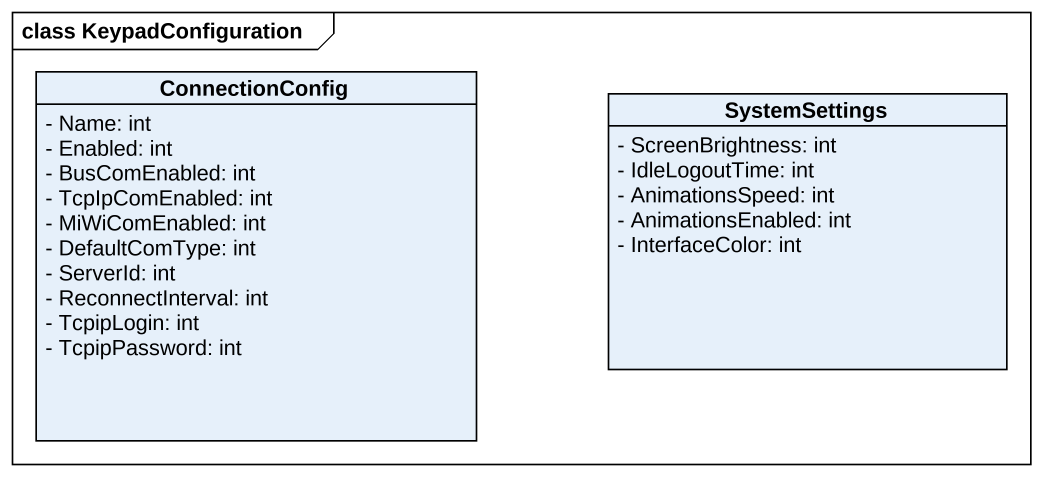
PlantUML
@startuml
mainframe class KeypadConfiguration
hide circle
hide empty members
skinparam classAttributeIconSize 0
class ConnectionConfig {
  - Name: int
  - Enabled: int
  - BusComEnabled: int
  - TcpIpComEnabled: int
  - MiWiComEnabled: int
  - DefaultComType: int
  - ServerId: int
  - ReconnectInterval: int
  - TcpipLogin: int
  - TcpipPassword: int
}
class SystemSettings {
  - ScreenBrightness: int
  - IdleLogoutTime: int
  - AnimationsSpeed: int
  - AnimationsEnabled: int
  - InterfaceColor: int
}
@enduml
